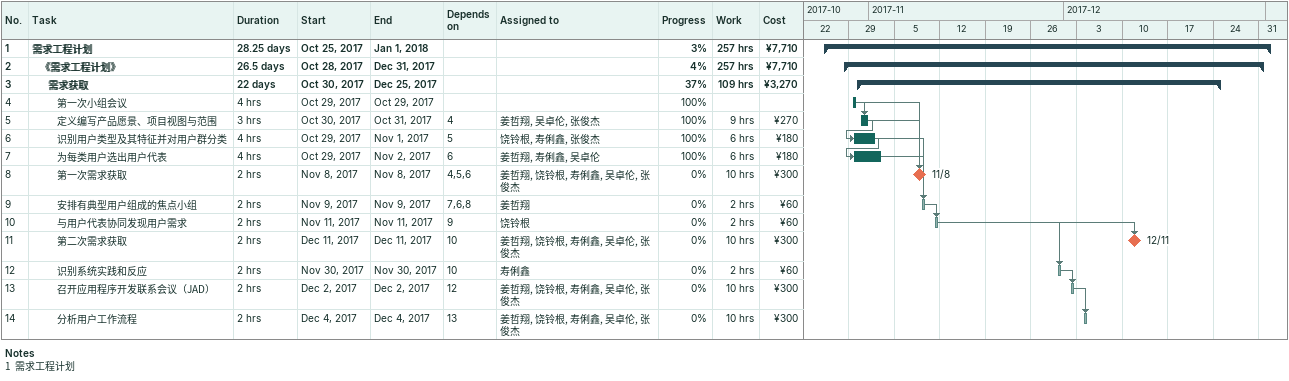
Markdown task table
| ID | Level | Task | Duration | Start | Finish | Predecessors | Resources | % complete | Work (h) | Cost (¥) |
|---|---|---|---|---|---|---|---|---|---|---|
| 1 | 1 | **需求工程计划** | 28.25d | 2017-10-25 | 2018-01-01 |  |  | 3 | 257 | 7710 |
| 2 | 2 | **《需求工程计划》** | 26.5d | 2017-10-28 | 2017-12-31 |  |  | 4 | 257 | 7710 |
| 3 | 3 | **需求获取** | 22d | 2017-10-30 | 2017-12-25 |  |  | 37 | 109 | 3270 |
| 4 | 4 | 第一次小组会议 | 4h | 2017-10-29 | 2017-10-29 |  |  | 100 |  |  |
| 5 | 4 | 定义编写产品愿景、项目视图与范围 | 3h | 2017-10-30 | 2017-10-31 | 4 | 姜哲翔, 吴卓伦, 张俊杰 | 100 | 9 | 270 |
| 6 | 4 | 识别用户类型及其特征并对用户群分类 | 4h | 2017-10-29 | 2017-11-01 | 5 | 饶铃根, 寿俐鑫, 张俊杰 | 100 | 6 | 180 |
| 7 | 4 | 为每类用户选出用户代表 | 4h | 2017-10-29 | 2017-11-02 | 6 | 姜哲翔, 寿俐鑫, 吴卓伦 | 100 | 6 | 180 |
| 8 | 4 | 第一次需求获取 | 2h | 2017-11-08 | 2017-11-08 | 4, 5, 6 | 姜哲翔, 饶铃根, 寿俐鑫, 吴卓伦, 张俊杰 | 0 | 10 | 300 |
| 9 | 4 | 安排有典型用户组成的焦点小组 | 2h | 2017-11-09 | 2017-11-09 | 7, 6, 8 | 姜哲翔 | 0 | 2 | 60 |
| 10 | 4 | 与用户代表协同发现用户需求 | 2h | 2017-11-11 | 2017-11-11 | 9 | 饶铃根 | 0 | 2 | 60 |
| 11 | 4 | 第二次需求获取 | 2h | 2017-12-11 | 2017-12-11 | 10 | 姜哲翔, 饶铃根, 寿俐鑫, 吴卓伦, 张俊杰 | 0 | 10 | 300 |
| 12 | 4 | 识别系统实践和反应 | 2h | 2017-11-30 | 2017-11-30 | 10 | 寿俐鑫 | 0 | 2 | 60 |
| 13 | 4 | 召开应用程序开发联系会议（JAD） | 2h | 2017-12-02 | 2017-12-02 | 12 | 姜哲翔, 饶铃根, 寿俐鑫, 吴卓伦, 张俊杰 | 0 | 10 | 300 |
| 14 | 4 | 分析用户工作流程 | 2h | 2017-12-04 | 2017-12-04 | 13 | 姜哲翔, 饶铃根, 寿俐鑫, 吴卓伦, 张俊杰 | 0 | 10 | 300 |

Notes
- 1: 需求工程计划
